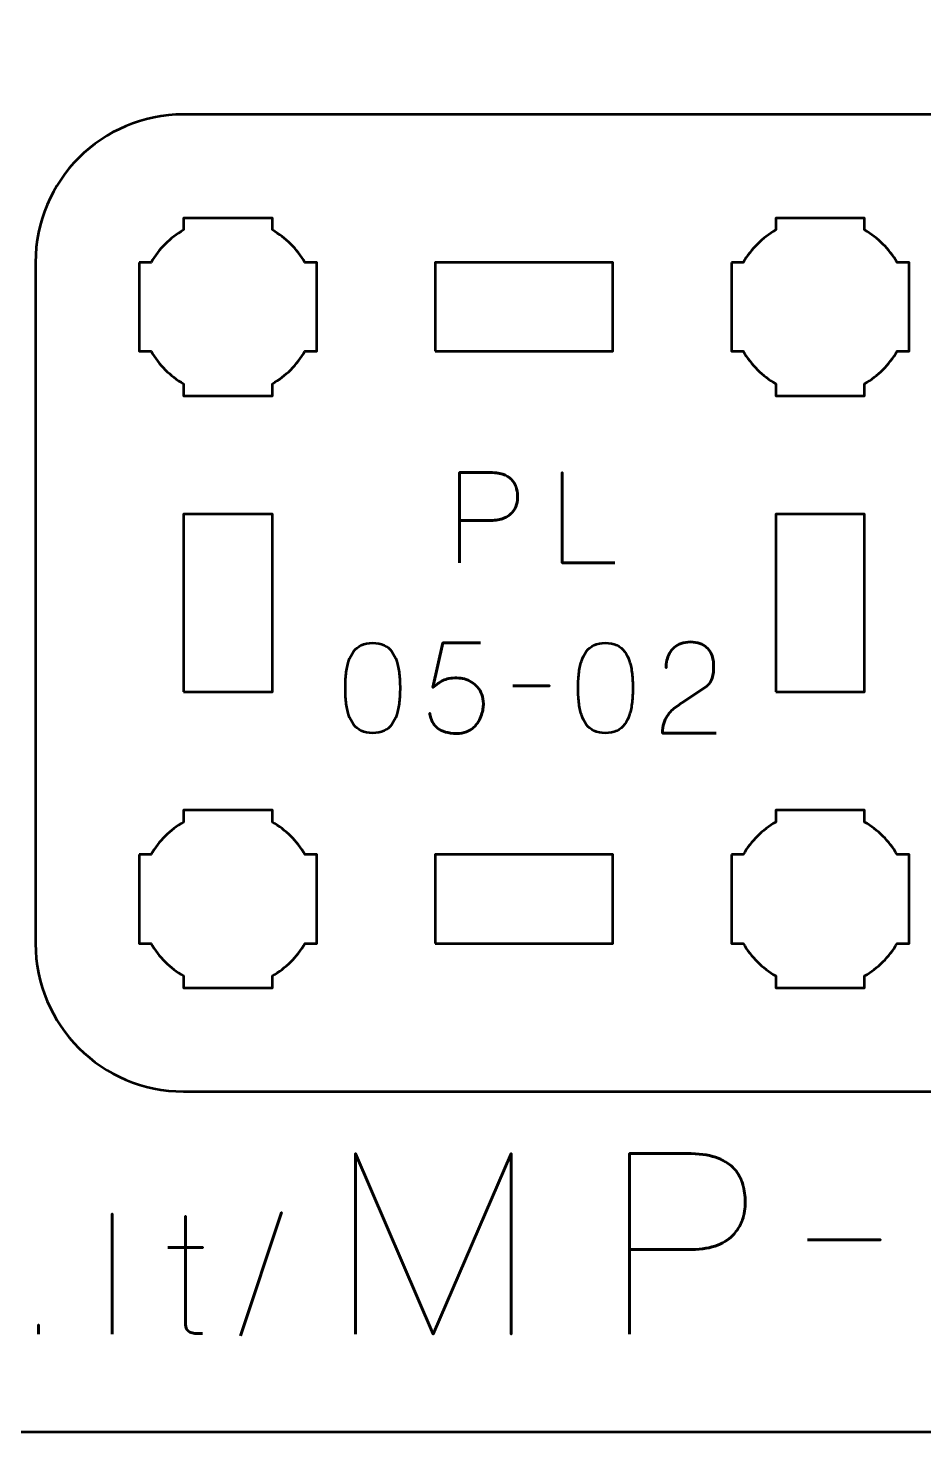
# Model space of a CAD drawing. Header units: centimetres. Extents: x -21 to 0, y -29.7 to 0.
# Drawn here: x -10.175 to -7.15, y -29.7 to -24.958 of the extents above; entities that cross this region are included whole.
import ezdxf

# ---------------------------------------------------------------- set-up
doc = ezdxf.new("R2010")
doc.units = ezdxf.units.CM
doc.header["$MEASUREMENT"] = 0
doc.layers.add('Layer 1', color=7, linetype='Continuous')

msp = doc.modelspace()

# ---------------------------------------------------------------- linework, layer by layer
at = {"layer": 'Layer 1', "lineweight": 53}
for points in [[(-8.8, -26.05001), (-8.2, -26.05001), (-8.2, -25.75001), (-8.8, -25.75001), (-8.8, -26.05001)], [(-9.65, -27.20001), (-9.35, -27.20001), (-9.35, -26.60001), (-9.65, -26.60001), (-9.65, -27.20001)], [(-7.65, -27.20001), (-7.35, -27.20001), (-7.35, -26.60001), (-7.65, -26.60001), (-7.65, -27.20001)], [(-8.8, -28.05001), (-8.2, -28.05001), (-8.2, -27.75001), (-8.8, -27.75001), (-8.8, -28.05001)]]:
    msp.add_lwpolyline(points, close=True, dxfattribs=at)
at = {"layer": 'Layer 1', "color": 1, "lineweight": 53}
msp.add_open_spline([(-21.00003, -29.19995), (-21.00003, -29.19995), (-21.00003, -5.29992), (-21.00003, -5.29992), (-21.00003, -5.29992), (-21.00003, -5.21709), (-20.93286, -5.14992), (-20.85003, -5.14992), (-20.85003, -5.14992), (-20.7672, -5.14992), (-20.70003, -5.08275), (-20.70003, -4.99992), (-20.70003, -4.99992), (-20.70003, -4.91709), (-20.7672, -4.84992), (-20.85003, -4.84992), (-20.85003, -4.84992), (-20.93286, -4.84992), (-21.00003, -4.78275), (-21.00003, -4.69992), (-21.00003, -4.69992), (-21.00003, -4.61709), (-20.93286, -4.54992), (-20.85003, -4.54992), (-20.85003, -4.54992), (-20.7672, -4.54992), (-20.70003, -4.48275), (-20.70003, -4.39992), (-20.70003, -4.39992), (-20.70003, -4.31709), (-20.7672, -4.24992), (-20.85003, -4.24992), (-20.85003, -4.24992), (-20.93286, -4.24992), (-21.00003, -4.18275), (-21.00003, -4.09992), (-21.00003, -4.09992), (-21.00003, -4.01709), (-20.93286, -3.94992), (-20.85003, -3.94992), (-20.85003, -3.94992), (-20.7672, -3.94992), (-20.70003, -3.88275), (-20.70003, -3.79992), (-20.70003, -3.79992), (-20.70003, -3.71709), (-20.7672, -3.64992), (-20.85003, -3.64992), (-20.85003, -3.64992), (-20.93286, -3.64992), (-21.00003, -3.58275), (-21.00003, -3.49992), (-21.00003, -3.49992), (-21.00003, -3.41709), (-20.93286, -3.34992), (-20.85003, -3.34992), (-20.85003, -3.34992), (-20.7672, -3.34992), (-20.70003, -3.28275), (-20.70003, -3.19992), (-20.70003, -3.19992), (-20.70003, -3.11709), (-20.7672, -3.04992), (-20.85003, -3.04992), (-20.85003, -3.04992), (-20.93286, -3.04992), (-21.00003, -2.98275), (-21.00003, -2.89992), (-21.00003, -2.89992), (-21.00003, -2.81709), (-20.93286, -2.74992), (-20.85003, -2.74992), (-20.85003, -2.74992), (-20.7672, -2.74992), (-20.70003, -2.68275), (-20.70003, -2.59992), (-20.70003, -2.59992), (-20.70003, -2.51709), (-20.7672, -2.44992), (-20.85003, -2.44992), (-20.85003, -2.44992), (-20.93286, -2.44992), (-21.00003, -2.38275), (-21.00003, -2.29992), (-21.00003, -2.29992), (-21.00003, -2.21709), (-20.93286, -2.14992), (-20.85003, -2.14992), (-20.85003, -2.14992), (-20.7672, -2.14992), (-20.70003, -2.08275), (-20.70003, -1.99992), (-20.70003, -1.99992), (-20.70003, -1.91709), (-20.7672, -1.84992), (-20.85003, -1.84992), (-20.85003, -1.84992), (-20.93286, -1.84992), (-21.00003, -1.78275), (-21.00003, -1.69992), (-21.00003, -1.69992), (-21.00003, -1.61709), (-20.93286, -1.54992), (-20.85003, -1.54992), (-20.85003, -1.54992), (-20.7672, -1.54992), (-20.70003, -1.48275), (-20.70003, -1.39992), (-20.70003, -1.39992), (-20.70003, -1.31709), (-20.7672, -1.24992), (-20.85003, -1.24992), (-20.85003, -1.24992), (-20.93286, -1.24992), (-21.00003, -1.18275), (-21.00003, -1.09992), (-21.00003, -1.09992), (-21.00003, -1.09992), (-21.00003, -0.49992), (-21.00003, -0.49992), (-21.00003, -0.49992), (-21.00003, -0.22295), (-20.77694, 0.00004), (-20.49994, 0.00004), (-20.49994, 0.00004), (-20.49994, 0.00004), (-0.50008, 0.00004), (-0.50008, 0.00004), (-0.50008, 0.00004), (-0.22294, 0.00004), (0.00002, -0.22295), (0.00002, -0.49992), (0.00002, -0.49992), (0.00002, -0.49992), (0.00002, -29.19995), (0.00002, -29.19995), (0.00002, -29.19995), (0.00002, -29.47695), (-0.22294, -29.70004), (-0.50008, -29.70004), (-0.50008, -29.70004), (-0.50008, -29.70004), (-20.49994, -29.70004), (-20.49994, -29.70004), (-20.49994, -29.70004), (-20.77694, -29.70004), (-21.00003, -29.47695), (-21.00003, -29.19995)], degree=3, knots=[0, 0, 0, 0, 0.027027, 0.027027, 0.027027, 0.027027, 0.0540541, 0.0540541, 0.0540541, 0.0540541, 0.0810811, 0.0810811, 0.0810811, 0.0810811, 0.1081081, 0.1081081, 0.1081081, 0.1081081, 0.1351351, 0.1351351, 0.1351351, 0.1351351, 0.1621622, 0.1621622, 0.1621622, 0.1621622, 0.1891892, 0.1891892, 0.1891892, 0.1891892, 0.2162162, 0.2162162, 0.2162162, 0.2162162, 0.2432432, 0.2432432, 0.2432432, 0.2432432, 0.2702703, 0.2702703, 0.2702703, 0.2702703, 0.2972973, 0.2972973, 0.2972973, 0.2972973, 0.3243243, 0.3243243, 0.3243243, 0.3243243, 0.3513514, 0.3513514, 0.3513514, 0.3513514, 0.3783784, 0.3783784, 0.3783784, 0.3783784, 0.4054054, 0.4054054, 0.4054054, 0.4054054, 0.4324324, 0.4324324, 0.4324324, 0.4324324, 0.4594595, 0.4594595, 0.4594595, 0.4594595, 0.4864865, 0.4864865, 0.4864865, 0.4864865, 0.5135135, 0.5135135, 0.5135135, 0.5135135, 0.5405405, 0.5405405, 0.5405405, 0.5405405, 0.5675676, 0.5675676, 0.5675676, 0.5675676, 0.5945946, 0.5945946, 0.5945946, 0.5945946, 0.6216216, 0.6216216, 0.6216216, 0.6216216, 0.6486486, 0.6486486, 0.6486486, 0.6486486, 0.6756757, 0.6756757, 0.6756757, 0.6756757, 0.7027027, 0.7027027, 0.7027027, 0.7027027, 0.7297297, 0.7297297, 0.7297297, 0.7297297, 0.7567568, 0.7567568, 0.7567568, 0.7567568, 0.7837838, 0.7837838, 0.7837838, 0.7837838, 0.8108108, 0.8108108, 0.8108108, 0.8108108, 0.8378378, 0.8378378, 0.8378378, 0.8378378, 0.8648649, 0.8648649, 0.8648649, 0.8648649, 0.8918919, 0.8918919, 0.8918919, 0.8918919, 0.9189189, 0.9189189, 0.9189189, 0.9189189, 0.9459459, 0.9459459, 0.9459459, 0.9459459, 0.972973, 0.972973, 0.972973, 0.972973, 1, 1, 1, 1], dxfattribs=at)
at = {"layer": 'Layer 1', "color": 3, "lineweight": 53}
msp.add_open_spline([(-10.15, -28.05001), (-10.15, -28.05001), (-10.15, -25.75001), (-10.15, -25.75001), (-10.15, -25.75001), (-10.15, -25.47392), (-9.92609, -25.25001), (-9.65, -25.25001), (-9.65, -25.25001), (-9.65, -25.25001), (-1.35, -25.25001), (-1.35, -25.25001), (-1.35, -25.25001), (-1.07391, -25.25001), (-0.85, -25.47392), (-0.85, -25.75001), (-0.85, -25.75001), (-0.85, -25.75001), (-0.85, -28.05001), (-0.85, -28.05001), (-0.85, -28.05001), (-0.85, -28.3261), (-1.07391, -28.55001), (-1.35, -28.55001), (-1.35, -28.55001), (-1.35, -28.55001), (-9.65, -28.55001), (-9.65, -28.55001), (-9.65, -28.55001), (-9.92609, -28.55001), (-10.15, -28.3261), (-10.15, -28.05001)], degree=3, knots=[0, 0, 0, 0, 0.125, 0.125, 0.125, 0.125, 0.25, 0.25, 0.25, 0.25, 0.375, 0.375, 0.375, 0.375, 0.5, 0.5, 0.5, 0.5, 0.625, 0.625, 0.625, 0.625, 0.75, 0.75, 0.75, 0.75, 0.875, 0.875, 0.875, 0.875, 1, 1, 1, 1], dxfattribs=at)
at = {"layer": 'Layer 1', "lineweight": 53}
for points in [[(-9.8, -25.75001), (-9.8, -25.75001), (-9.75985, -25.75001), (-9.75985, -25.75001), (-9.75985, -25.75001), (-9.7335, -25.70448), (-9.69553, -25.66651), (-9.65, -25.64016), (-9.65, -25.64016), (-9.65, -25.64016), (-9.65, -25.60001), (-9.65, -25.60001), (-9.65, -25.60001), (-9.65, -25.60001), (-9.5, -25.60001), (-9.5, -25.60001), (-9.5, -25.60001), (-9.5, -25.60001), (-9.35, -25.60001), (-9.35, -25.60001), (-9.35, -25.60001), (-9.35, -25.60001), (-9.35, -25.64016), (-9.35, -25.64016), (-9.35, -25.64016), (-9.30447, -25.66651), (-9.2665, -25.70448), (-9.24015, -25.75001), (-9.24015, -25.75001), (-9.24015, -25.75001), (-9.2, -25.75001), (-9.2, -25.75001), (-9.2, -25.75001), (-9.2, -25.75001), (-9.2, -25.90001), (-9.2, -25.90001), (-9.2, -25.90001), (-9.2, -25.90001), (-9.2, -26.05001), (-9.2, -26.05001), (-9.2, -26.05001), (-9.2, -26.05001), (-9.24015, -26.05001), (-9.24015, -26.05001), (-9.24015, -26.05001), (-9.2665, -26.09554), (-9.30447, -26.13351), (-9.35, -26.15986), (-9.35, -26.15986), (-9.35, -26.15986), (-9.35, -26.20001), (-9.35, -26.20001), (-9.35, -26.20001), (-9.35, -26.20001), (-9.5, -26.20001), (-9.5, -26.20001), (-9.5, -26.20001), (-9.5, -26.20001), (-9.65, -26.20001), (-9.65, -26.20001), (-9.65, -26.20001), (-9.65, -26.20001), (-9.65, -26.15986), (-9.65, -26.15986), (-9.65, -26.15986), (-9.69553, -26.13351), (-9.7335, -26.09554), (-9.75985, -26.05001), (-9.75985, -26.05001), (-9.75985, -26.05001), (-9.8, -26.05001), (-9.8, -26.05001), (-9.8, -26.05001), (-9.8, -26.05001), (-9.8, -25.90001), (-9.8, -25.90001), (-9.8, -25.90001), (-9.8, -25.90001), (-9.8, -25.75001), (-9.8, -25.75001)], [(-7.8, -25.75001), (-7.8, -25.75001), (-7.75985, -25.75001), (-7.75985, -25.75001), (-7.75985, -25.75001), (-7.7335, -25.70448), (-7.69553, -25.66651), (-7.65, -25.64016), (-7.65, -25.64016), (-7.65, -25.64016), (-7.65, -25.60001), (-7.65, -25.60001), (-7.65, -25.60001), (-7.65, -25.60001), (-7.5, -25.60001), (-7.5, -25.60001), (-7.5, -25.60001), (-7.5, -25.60001), (-7.35, -25.60001), (-7.35, -25.60001), (-7.35, -25.60001), (-7.35, -25.60001), (-7.35, -25.64016), (-7.35, -25.64016), (-7.35, -25.64016), (-7.30447, -25.66651), (-7.2665, -25.70448), (-7.24015, -25.75001), (-7.24015, -25.75001), (-7.24015, -25.75001), (-7.2, -25.75001), (-7.2, -25.75001), (-7.2, -25.75001), (-7.2, -25.75001), (-7.2, -25.90001), (-7.2, -25.90001), (-7.2, -25.90001), (-7.2, -25.90001), (-7.2, -26.05001), (-7.2, -26.05001), (-7.2, -26.05001), (-7.2, -26.05001), (-7.24015, -26.05001), (-7.24015, -26.05001), (-7.24015, -26.05001), (-7.2665, -26.09554), (-7.30447, -26.13351), (-7.35, -26.15986), (-7.35, -26.15986), (-7.35, -26.15986), (-7.35, -26.20001), (-7.35, -26.20001), (-7.35, -26.20001), (-7.35, -26.20001), (-7.5, -26.20001), (-7.5, -26.20001), (-7.5, -26.20001), (-7.5, -26.20001), (-7.65, -26.20001), (-7.65, -26.20001), (-7.65, -26.20001), (-7.65, -26.20001), (-7.65, -26.15986), (-7.65, -26.15986), (-7.65, -26.15986), (-7.69553, -26.13351), (-7.7335, -26.09554), (-7.75985, -26.05001), (-7.75985, -26.05001), (-7.75985, -26.05001), (-7.8, -26.05001), (-7.8, -26.05001), (-7.8, -26.05001), (-7.8, -26.05001), (-7.8, -25.90001), (-7.8, -25.90001), (-7.8, -25.90001), (-7.8, -25.90001), (-7.8, -25.75001), (-7.8, -25.75001)], [(-9.8, -27.75001), (-9.8, -27.75001), (-9.75985, -27.75001), (-9.75985, -27.75001), (-9.75985, -27.75001), (-9.7335, -27.70448), (-9.69553, -27.66651), (-9.65, -27.64016), (-9.65, -27.64016), (-9.65, -27.64016), (-9.65, -27.60001), (-9.65, -27.60001), (-9.65, -27.60001), (-9.65, -27.60001), (-9.5, -27.60001), (-9.5, -27.60001), (-9.5, -27.60001), (-9.5, -27.60001), (-9.35, -27.60001), (-9.35, -27.60001), (-9.35, -27.60001), (-9.35, -27.60001), (-9.35, -27.64016), (-9.35, -27.64016), (-9.35, -27.64016), (-9.30447, -27.66651), (-9.2665, -27.70448), (-9.24015, -27.75001), (-9.24015, -27.75001), (-9.24015, -27.75001), (-9.2, -27.75001), (-9.2, -27.75001), (-9.2, -27.75001), (-9.2, -27.75001), (-9.2, -27.90001), (-9.2, -27.90001), (-9.2, -27.90001), (-9.2, -27.90001), (-9.2, -28.05001), (-9.2, -28.05001), (-9.2, -28.05001), (-9.2, -28.05001), (-9.24015, -28.05001), (-9.24015, -28.05001), (-9.24015, -28.05001), (-9.2665, -28.09554), (-9.30447, -28.13351), (-9.35, -28.15986), (-9.35, -28.15986), (-9.35, -28.15986), (-9.35, -28.20001), (-9.35, -28.20001), (-9.35, -28.20001), (-9.35, -28.20001), (-9.5, -28.20001), (-9.5, -28.20001), (-9.5, -28.20001), (-9.5, -28.20001), (-9.65, -28.20001), (-9.65, -28.20001), (-9.65, -28.20001), (-9.65, -28.20001), (-9.65, -28.15986), (-9.65, -28.15986), (-9.65, -28.15986), (-9.69553, -28.13351), (-9.7335, -28.09554), (-9.75985, -28.05001), (-9.75985, -28.05001), (-9.75985, -28.05001), (-9.8, -28.05001), (-9.8, -28.05001), (-9.8, -28.05001), (-9.8, -28.05001), (-9.8, -27.90001), (-9.8, -27.90001), (-9.8, -27.90001), (-9.8, -27.90001), (-9.8, -27.75001), (-9.8, -27.75001)], [(-7.8, -27.75001), (-7.8, -27.75001), (-7.75985, -27.75001), (-7.75985, -27.75001), (-7.75985, -27.75001), (-7.7335, -27.70448), (-7.69553, -27.66651), (-7.65, -27.64016), (-7.65, -27.64016), (-7.65, -27.64016), (-7.65, -27.60001), (-7.65, -27.60001), (-7.65, -27.60001), (-7.65, -27.60001), (-7.5, -27.60001), (-7.5, -27.60001), (-7.5, -27.60001), (-7.5, -27.60001), (-7.35, -27.60001), (-7.35, -27.60001), (-7.35, -27.60001), (-7.35, -27.60001), (-7.35, -27.64016), (-7.35, -27.64016), (-7.35, -27.64016), (-7.30447, -27.66651), (-7.2665, -27.70448), (-7.24015, -27.75001), (-7.24015, -27.75001), (-7.24015, -27.75001), (-7.2, -27.75001), (-7.2, -27.75001), (-7.2, -27.75001), (-7.2, -27.75001), (-7.2, -27.90001), (-7.2, -27.90001), (-7.2, -27.90001), (-7.2, -27.90001), (-7.2, -28.05001), (-7.2, -28.05001), (-7.2, -28.05001), (-7.2, -28.05001), (-7.24015, -28.05001), (-7.24015, -28.05001), (-7.24015, -28.05001), (-7.2665, -28.09554), (-7.30447, -28.13351), (-7.35, -28.15986), (-7.35, -28.15986), (-7.35, -28.15986), (-7.35, -28.20001), (-7.35, -28.20001), (-7.35, -28.20001), (-7.35, -28.20001), (-7.5, -28.20001), (-7.5, -28.20001), (-7.5, -28.20001), (-7.5, -28.20001), (-7.65, -28.20001), (-7.65, -28.20001), (-7.65, -28.20001), (-7.65, -28.20001), (-7.65, -28.15986), (-7.65, -28.15986), (-7.65, -28.15986), (-7.69553, -28.13351), (-7.7335, -28.09554), (-7.75985, -28.05001), (-7.75985, -28.05001), (-7.75985, -28.05001), (-7.8, -28.05001), (-7.8, -28.05001), (-7.8, -28.05001), (-7.8, -28.05001), (-7.8, -27.90001), (-7.8, -27.90001), (-7.8, -27.90001), (-7.8, -27.90001), (-7.8, -27.75001), (-7.8, -27.75001)]]:
    msp.add_open_spline(points, degree=3, knots=[0, 0, 0, 0, 0.05, 0.05, 0.05, 0.05, 0.1, 0.1, 0.1, 0.1, 0.15, 0.15, 0.15, 0.15, 0.2, 0.2, 0.2, 0.2, 0.25, 0.25, 0.25, 0.25, 0.3, 0.3, 0.3, 0.3, 0.35, 0.35, 0.35, 0.35, 0.4, 0.4, 0.4, 0.4, 0.45, 0.45, 0.45, 0.45, 0.5, 0.5, 0.5, 0.5, 0.55, 0.55, 0.55, 0.55, 0.6, 0.6, 0.6, 0.6, 0.65, 0.65, 0.65, 0.65, 0.7, 0.7, 0.7, 0.7, 0.75, 0.75, 0.75, 0.75, 0.8, 0.8, 0.8, 0.8, 0.85, 0.85, 0.85, 0.85, 0.9, 0.9, 0.9, 0.9, 0.95, 0.95, 0.95, 0.95, 1, 1, 1, 1], dxfattribs=at)
at = {"layer": 'Layer 1', "color": 5, "lineweight": 53}
for points, knots in [([(-8.71759, -26.76433), (-8.71759, -26.76433), (-8.71759, -26.45911), (-8.71759, -26.45911), (-8.71759, -26.45911), (-8.71759, -26.45911), (-8.62022, -26.45911), (-8.62022, -26.45911), (-8.62022, -26.45911), (-8.60075, -26.45918), (-8.58474, -26.46137), (-8.57211, -26.4656), (-8.57211, -26.4656), (-8.55955, -26.46976), (-8.54967, -26.47555), (-8.54254, -26.48289), (-8.54254, -26.48289), (-8.53542, -26.49015), (-8.53034, -26.49848), (-8.52723, -26.50786), (-8.52723, -26.50786), (-8.5242, -26.51725), (-8.52244, -26.52705), (-8.52201, -26.53743), (-8.52201, -26.53743), (-8.52152, -26.5478), (-8.52272, -26.55796), (-8.52554, -26.56783), (-8.52554, -26.56783), (-8.52843, -26.57771), (-8.5333, -26.58667), (-8.54029, -26.59472), (-8.54029, -26.59472), (-8.5472, -26.60276), (-8.55658, -26.60918), (-8.56837, -26.61391), (-8.56837, -26.61391), (-8.58015, -26.6187), (-8.59475, -26.6211), (-8.61218, -26.62124), (-8.61218, -26.62124), (-8.61218, -26.62124), (-8.71759, -26.62124), (-8.71759, -26.62124), (-8.71759, -26.62124), (-8.71759, -26.62124), (-8.61218, -26.62124), (-8.61218, -26.62124), (-8.61218, -26.62124), (-8.59511, -26.6211), (-8.58064, -26.6187), (-8.56893, -26.61391), (-8.56893, -26.61391), (-8.55715, -26.60918), (-8.54776, -26.60276), (-8.54071, -26.59472), (-8.54071, -26.59472), (-8.53372, -26.58667), (-8.52871, -26.57771), (-8.52575, -26.56783), (-8.52575, -26.56783), (-8.52279, -26.55796), (-8.52152, -26.5478), (-8.52201, -26.53743), (-8.52201, -26.53743), (-8.52244, -26.52705), (-8.5242, -26.51725), (-8.52737, -26.50786), (-8.52737, -26.50786), (-8.53048, -26.49848), (-8.5357, -26.49015), (-8.54283, -26.48289), (-8.54283, -26.48289), (-8.55002, -26.47555), (-8.5599, -26.46976), (-8.57246, -26.4656), (-8.57246, -26.4656), (-8.58509, -26.46137), (-8.60096, -26.45918), (-8.62022, -26.45911), (-8.62022, -26.45911), (-8.62022, -26.45911), (-8.71759, -26.45911), (-8.71759, -26.45911), (-8.71759, -26.45911), (-8.71759, -26.45911), (-8.71759, -26.76433), (-8.71759, -26.76433)], [0, 0, 0, 0, 0.0454545, 0.0454545, 0.0454545, 0.0454545, 0.0909091, 0.0909091, 0.0909091, 0.0909091, 0.1363636, 0.1363636, 0.1363636, 0.1363636, 0.1818182, 0.1818182, 0.1818182, 0.1818182, 0.2272727, 0.2272727, 0.2272727, 0.2272727, 0.2727273, 0.2727273, 0.2727273, 0.2727273, 0.3181818, 0.3181818, 0.3181818, 0.3181818, 0.3636364, 0.3636364, 0.3636364, 0.3636364, 0.4090909, 0.4090909, 0.4090909, 0.4090909, 0.4545455, 0.4545455, 0.4545455, 0.4545455, 0.5, 0.5, 0.5, 0.5, 0.5454545, 0.5454545, 0.5454545, 0.5454545, 0.5909091, 0.5909091, 0.5909091, 0.5909091, 0.6363636, 0.6363636, 0.6363636, 0.6363636, 0.6818182, 0.6818182, 0.6818182, 0.6818182, 0.7272727, 0.7272727, 0.7272727, 0.7272727, 0.7727273, 0.7727273, 0.7727273, 0.7727273, 0.8181818, 0.8181818, 0.8181818, 0.8181818, 0.8636364, 0.8636364, 0.8636364, 0.8636364, 0.9090909, 0.9090909, 0.9090909, 0.9090909, 0.9545455, 0.9545455, 0.9545455, 0.9545455, 1, 1, 1, 1]), ([(-8.19309, -26.76433), (-8.19309, -26.76433), (-8.37131, -26.76433), (-8.37131, -26.76433), (-8.37131, -26.76433), (-8.37131, -26.76433), (-8.37131, -26.45911), (-8.37131, -26.45911), (-8.37131, -26.45911), (-8.37131, -26.45911), (-8.37131, -26.76433), (-8.37131, -26.76433), (-8.37131, -26.76433), (-8.37131, -26.76433), (-8.19309, -26.76433), (-8.19309, -26.76433)], [0, 0, 0, 0, 0.25, 0.25, 0.25, 0.25, 0.5, 0.5, 0.5, 0.5, 0.75, 0.75, 0.75, 0.75, 1, 1, 1, 1]), ([(-9.01117, -27.33964), (-8.99636, -27.33957), (-8.98359, -27.33696), (-8.97293, -27.33188), (-8.97293, -27.33188), (-8.96235, -27.3268), (-8.95353, -27.31953), (-8.94648, -27.31029), (-8.94648, -27.31029), (-8.93949, -27.30098), (-8.93399, -27.28997), (-8.9299, -27.27727), (-8.9299, -27.27727), (-8.92587, -27.26457), (-8.92298, -27.25067), (-8.92136, -27.23543), (-8.92136, -27.23543), (-8.91966, -27.22019), (-8.91882, -27.20417), (-8.91889, -27.18724), (-8.91889, -27.18724), (-8.91882, -27.17038), (-8.91966, -27.15436), (-8.92136, -27.13919), (-8.92136, -27.13919), (-8.92298, -27.12402), (-8.92587, -27.11005), (-8.9299, -27.09735), (-8.9299, -27.09735), (-8.93399, -27.08472), (-8.93949, -27.07372), (-8.94648, -27.06433), (-8.94648, -27.06433), (-8.95353, -27.05502), (-8.96235, -27.04775), (-8.97293, -27.04267), (-8.97293, -27.04267), (-8.98359, -27.03752), (-8.99636, -27.03491), (-9.01117, -27.03484), (-9.01117, -27.03484), (-9.02599, -27.03491), (-9.03876, -27.03752), (-9.04942, -27.04267), (-9.04942, -27.04267), (-9.06, -27.04775), (-9.06882, -27.05502), (-9.07587, -27.06433), (-9.07587, -27.06433), (-9.08286, -27.07372), (-9.08836, -27.08472), (-9.09245, -27.09735), (-9.09245, -27.09735), (-9.09648, -27.11005), (-9.09937, -27.12402), (-9.10099, -27.13919), (-9.10099, -27.13919), (-9.10268, -27.15436), (-9.10353, -27.17038), (-9.10346, -27.18724), (-9.10346, -27.18724), (-9.10353, -27.20417), (-9.10268, -27.22019), (-9.10099, -27.23543), (-9.10099, -27.23543), (-9.09937, -27.25067), (-9.09648, -27.26457), (-9.09245, -27.27727), (-9.09245, -27.27727), (-9.08836, -27.28997), (-9.08286, -27.30098), (-9.07587, -27.31029), (-9.07587, -27.31029), (-9.06882, -27.31953), (-9.06, -27.3268), (-9.04942, -27.33188), (-9.04942, -27.33188), (-9.03876, -27.33696), (-9.02599, -27.33957), (-9.01117, -27.33964)], [0, 0, 0, 0, 0.05, 0.05, 0.05, 0.05, 0.1, 0.1, 0.1, 0.1, 0.15, 0.15, 0.15, 0.15, 0.2, 0.2, 0.2, 0.2, 0.25, 0.25, 0.25, 0.25, 0.3, 0.3, 0.3, 0.3, 0.35, 0.35, 0.35, 0.35, 0.4, 0.4, 0.4, 0.4, 0.45, 0.45, 0.45, 0.45, 0.5, 0.5, 0.5, 0.5, 0.55, 0.55, 0.55, 0.55, 0.6, 0.6, 0.6, 0.6, 0.65, 0.65, 0.65, 0.65, 0.7, 0.7, 0.7, 0.7, 0.75, 0.75, 0.75, 0.75, 0.8, 0.8, 0.8, 0.8, 0.85, 0.85, 0.85, 0.85, 0.9, 0.9, 0.9, 0.9, 0.95, 0.95, 0.95, 0.95, 1, 1, 1, 1]), ([(-9.01117, -27.33964), (-8.99636, -27.33957), (-8.98359, -27.33696), (-8.97293, -27.33188), (-8.97293, -27.33188), (-8.96235, -27.3268), (-8.95353, -27.31953), (-8.94648, -27.31029), (-8.94648, -27.31029), (-8.93949, -27.30098), (-8.93399, -27.28997), (-8.9299, -27.27727), (-8.9299, -27.27727), (-8.92587, -27.26457), (-8.92298, -27.25067), (-8.92136, -27.23543), (-8.92136, -27.23543), (-8.91966, -27.22019), (-8.91882, -27.20417), (-8.91889, -27.18724), (-8.91889, -27.18724), (-8.91882, -27.17038), (-8.91966, -27.15436), (-8.92136, -27.13919), (-8.92136, -27.13919), (-8.92298, -27.12402), (-8.92587, -27.11005), (-8.9299, -27.09735), (-8.9299, -27.09735), (-8.93399, -27.08472), (-8.93949, -27.07372), (-8.94648, -27.06433), (-8.94648, -27.06433), (-8.95353, -27.05502), (-8.96235, -27.04775), (-8.97293, -27.04267), (-8.97293, -27.04267), (-8.98359, -27.03752), (-8.99636, -27.03491), (-9.01117, -27.03484), (-9.01117, -27.03484), (-9.02599, -27.03491), (-9.03876, -27.03752), (-9.04942, -27.04267), (-9.04942, -27.04267), (-9.06, -27.04775), (-9.06882, -27.05502), (-9.07587, -27.06433), (-9.07587, -27.06433), (-9.08286, -27.07372), (-9.08836, -27.08472), (-9.09245, -27.09735), (-9.09245, -27.09735), (-9.09648, -27.11005), (-9.09937, -27.12402), (-9.10099, -27.13919), (-9.10099, -27.13919), (-9.10268, -27.15436), (-9.10353, -27.17038), (-9.10346, -27.18724), (-9.10346, -27.18724), (-9.10353, -27.20417), (-9.10268, -27.22019), (-9.10099, -27.23543), (-9.10099, -27.23543), (-9.09937, -27.25067), (-9.09648, -27.26457), (-9.09245, -27.27727), (-9.09245, -27.27727), (-9.08836, -27.28997), (-9.08286, -27.30098), (-9.07587, -27.31029), (-9.07587, -27.31029), (-9.06882, -27.31953), (-9.06, -27.3268), (-9.04942, -27.33188), (-9.04942, -27.33188), (-9.03876, -27.33696), (-9.02599, -27.33957), (-9.01117, -27.33964)], [0, 0, 0, 0, 0.05, 0.05, 0.05, 0.05, 0.1, 0.1, 0.1, 0.1, 0.15, 0.15, 0.15, 0.15, 0.2, 0.2, 0.2, 0.2, 0.25, 0.25, 0.25, 0.25, 0.3, 0.3, 0.3, 0.3, 0.35, 0.35, 0.35, 0.35, 0.4, 0.4, 0.4, 0.4, 0.45, 0.45, 0.45, 0.45, 0.5, 0.5, 0.5, 0.5, 0.55, 0.55, 0.55, 0.55, 0.6, 0.6, 0.6, 0.6, 0.65, 0.65, 0.65, 0.65, 0.7, 0.7, 0.7, 0.7, 0.75, 0.75, 0.75, 0.75, 0.8, 0.8, 0.8, 0.8, 0.85, 0.85, 0.85, 0.85, 0.9, 0.9, 0.9, 0.9, 0.95, 0.95, 0.95, 0.95, 1, 1, 1, 1]), ([(-8.64711, -27.03442), (-8.64711, -27.03442), (-8.77411, -27.03442), (-8.77411, -27.03442), (-8.77411, -27.03442), (-8.77411, -27.03442), (-8.80798, -27.18597), (-8.80798, -27.18597), (-8.80798, -27.18597), (-8.80205, -27.18089), (-8.79641, -27.17631), (-8.79097, -27.17228), (-8.79097, -27.17228), (-8.78561, -27.16826), (-8.77997, -27.16488), (-8.77397, -27.16205), (-8.77397, -27.16205), (-8.76804, -27.15923), (-8.76127, -27.15711), (-8.75365, -27.15563), (-8.75365, -27.15563), (-8.7461, -27.15415), (-8.73707, -27.15337), (-8.7267, -27.15337), (-8.7267, -27.15337), (-8.71823, -27.15337), (-8.70976, -27.1545), (-8.7013, -27.15683), (-8.7013, -27.15683), (-8.69283, -27.15909), (-8.68479, -27.16255), (-8.67717, -27.16713), (-8.67717, -27.16713), (-8.66948, -27.17179), (-8.6627, -27.17758), (-8.65678, -27.18456), (-8.65678, -27.18456), (-8.65078, -27.19155), (-8.64605, -27.19973), (-8.64267, -27.20911), (-8.64267, -27.20911), (-8.63921, -27.2185), (-8.63745, -27.22915), (-8.63738, -27.241), (-8.63738, -27.241), (-8.6373, -27.24538), (-8.6378, -27.25088), (-8.63879, -27.25737), (-8.63879, -27.25737), (-8.6397, -27.26386), (-8.6414, -27.27092), (-8.6438, -27.2784), (-8.6438, -27.2784), (-8.64619, -27.28588), (-8.64958, -27.29329), (-8.65388, -27.30062), (-8.65388, -27.30062), (-8.65819, -27.30796), (-8.66369, -27.31466), (-8.67032, -27.32073), (-8.67032, -27.32073), (-8.67696, -27.3268), (-8.685, -27.33167), (-8.69438, -27.33534), (-8.69438, -27.33534), (-8.70384, -27.33893), (-8.71492, -27.34084), (-8.72754, -27.34091), (-8.72754, -27.34091), (-8.74264, -27.34084), (-8.75534, -27.33922), (-8.76564, -27.33618), (-8.76564, -27.33618), (-8.77595, -27.33308), (-8.78434, -27.32906), (-8.79083, -27.32398), (-8.79083, -27.32398), (-8.79739, -27.3189), (-8.80247, -27.31332), (-8.80614, -27.30726), (-8.80614, -27.30726), (-8.80981, -27.30119), (-8.81256, -27.29512), (-8.8144, -27.28905), (-8.8144, -27.28905), (-8.81623, -27.28298), (-8.81764, -27.27741), (-8.81856, -27.27233), (-8.81856, -27.27233), (-8.81764, -27.27741), (-8.81623, -27.28298), (-8.8144, -27.28905), (-8.8144, -27.28905), (-8.81256, -27.29512), (-8.80981, -27.30119), (-8.80614, -27.30726), (-8.80614, -27.30726), (-8.80247, -27.31332), (-8.79739, -27.3189), (-8.79083, -27.32398), (-8.79083, -27.32398), (-8.78434, -27.32906), (-8.77595, -27.33308), (-8.76564, -27.33618), (-8.76564, -27.33618), (-8.75534, -27.33922), (-8.74264, -27.34084), (-8.72754, -27.34091), (-8.72754, -27.34091), (-8.71492, -27.34084), (-8.70384, -27.33893), (-8.69438, -27.33534), (-8.69438, -27.33534), (-8.685, -27.33167), (-8.67696, -27.3268), (-8.67032, -27.32073), (-8.67032, -27.32073), (-8.66369, -27.31466), (-8.65819, -27.30796), (-8.65388, -27.30062), (-8.65388, -27.30062), (-8.64958, -27.29329), (-8.64619, -27.28588), (-8.6438, -27.2784), (-8.6438, -27.2784), (-8.6414, -27.27092), (-8.6397, -27.26386), (-8.63879, -27.25737), (-8.63879, -27.25737), (-8.6378, -27.25088), (-8.6373, -27.24538), (-8.63738, -27.241), (-8.63738, -27.241), (-8.63745, -27.22915), (-8.63921, -27.2185), (-8.64267, -27.20911), (-8.64267, -27.20911), (-8.64605, -27.19973), (-8.65078, -27.19155), (-8.65678, -27.18456), (-8.65678, -27.18456), (-8.6627, -27.17758), (-8.66948, -27.17179), (-8.67717, -27.16713), (-8.67717, -27.16713), (-8.68479, -27.16255), (-8.69283, -27.15909), (-8.7013, -27.15683), (-8.7013, -27.15683), (-8.70976, -27.1545), (-8.71823, -27.15337), (-8.7267, -27.15337), (-8.7267, -27.15337), (-8.73707, -27.15337), (-8.7461, -27.15415), (-8.75365, -27.15563), (-8.75365, -27.15563), (-8.76127, -27.15711), (-8.76804, -27.15923), (-8.77397, -27.16205), (-8.77397, -27.16205), (-8.77997, -27.16488), (-8.78561, -27.16826), (-8.79097, -27.17228), (-8.79097, -27.17228), (-8.79641, -27.17631), (-8.80205, -27.18089), (-8.80798, -27.18597), (-8.80798, -27.18597), (-8.80798, -27.18597), (-8.77411, -27.03442), (-8.77411, -27.03442), (-8.77411, -27.03442), (-8.77411, -27.03442), (-8.64711, -27.03442), (-8.64711, -27.03442)], [0, 0, 0, 0, 0.0227273, 0.0227273, 0.0227273, 0.0227273, 0.0454545, 0.0454545, 0.0454545, 0.0454545, 0.0681818, 0.0681818, 0.0681818, 0.0681818, 0.0909091, 0.0909091, 0.0909091, 0.0909091, 0.1136364, 0.1136364, 0.1136364, 0.1136364, 0.1363636, 0.1363636, 0.1363636, 0.1363636, 0.1590909, 0.1590909, 0.1590909, 0.1590909, 0.1818182, 0.1818182, 0.1818182, 0.1818182, 0.2045455, 0.2045455, 0.2045455, 0.2045455, 0.2272727, 0.2272727, 0.2272727, 0.2272727, 0.25, 0.25, 0.25, 0.25, 0.2727273, 0.2727273, 0.2727273, 0.2727273, 0.2954545, 0.2954545, 0.2954545, 0.2954545, 0.3181818, 0.3181818, 0.3181818, 0.3181818, 0.3409091, 0.3409091, 0.3409091, 0.3409091, 0.3636364, 0.3636364, 0.3636364, 0.3636364, 0.3863636, 0.3863636, 0.3863636, 0.3863636, 0.4090909, 0.4090909, 0.4090909, 0.4090909, 0.4318182, 0.4318182, 0.4318182, 0.4318182, 0.4545455, 0.4545455, 0.4545455, 0.4545455, 0.4772727, 0.4772727, 0.4772727, 0.4772727, 0.5, 0.5, 0.5, 0.5, 0.5227273, 0.5227273, 0.5227273, 0.5227273, 0.5454545, 0.5454545, 0.5454545, 0.5454545, 0.5681818, 0.5681818, 0.5681818, 0.5681818, 0.5909091, 0.5909091, 0.5909091, 0.5909091, 0.6136364, 0.6136364, 0.6136364, 0.6136364, 0.6363636, 0.6363636, 0.6363636, 0.6363636, 0.6590909, 0.6590909, 0.6590909, 0.6590909, 0.6818182, 0.6818182, 0.6818182, 0.6818182, 0.7045455, 0.7045455, 0.7045455, 0.7045455, 0.7272727, 0.7272727, 0.7272727, 0.7272727, 0.75, 0.75, 0.75, 0.75, 0.7727273, 0.7727273, 0.7727273, 0.7727273, 0.7954545, 0.7954545, 0.7954545, 0.7954545, 0.8181818, 0.8181818, 0.8181818, 0.8181818, 0.8409091, 0.8409091, 0.8409091, 0.8409091, 0.8636364, 0.8636364, 0.8636364, 0.8636364, 0.8863636, 0.8863636, 0.8863636, 0.8863636, 0.9090909, 0.9090909, 0.9090909, 0.9090909, 0.9318182, 0.9318182, 0.9318182, 0.9318182, 0.9545455, 0.9545455, 0.9545455, 0.9545455, 0.9772727, 0.9772727, 0.9772727, 0.9772727, 1, 1, 1, 1]), ([(-8.22505, -27.33964), (-8.21024, -27.33957), (-8.19747, -27.33696), (-8.18681, -27.33188), (-8.18681, -27.33188), (-8.17623, -27.3268), (-8.16741, -27.31953), (-8.16036, -27.31029), (-8.16036, -27.31029), (-8.15337, -27.30098), (-8.14787, -27.28997), (-8.14378, -27.27727), (-8.14378, -27.27727), (-8.13975, -27.26457), (-8.13686, -27.25067), (-8.13524, -27.23543), (-8.13524, -27.23543), (-8.13354, -27.22019), (-8.1327, -27.20417), (-8.13277, -27.18724), (-8.13277, -27.18724), (-8.1327, -27.17038), (-8.13354, -27.15436), (-8.13524, -27.13919), (-8.13524, -27.13919), (-8.13686, -27.12402), (-8.13975, -27.11005), (-8.14378, -27.09735), (-8.14378, -27.09735), (-8.14787, -27.08472), (-8.15337, -27.07372), (-8.16036, -27.06433), (-8.16036, -27.06433), (-8.16741, -27.05502), (-8.17623, -27.04775), (-8.18681, -27.04267), (-8.18681, -27.04267), (-8.19747, -27.03752), (-8.21024, -27.03491), (-8.22505, -27.03484), (-8.22505, -27.03484), (-8.23987, -27.03491), (-8.25264, -27.03752), (-8.2633, -27.04267), (-8.2633, -27.04267), (-8.27388, -27.04775), (-8.2827, -27.05502), (-8.28975, -27.06433), (-8.28975, -27.06433), (-8.29674, -27.07372), (-8.30224, -27.08472), (-8.30633, -27.09735), (-8.30633, -27.09735), (-8.31036, -27.11005), (-8.31325, -27.12402), (-8.31487, -27.13919), (-8.31487, -27.13919), (-8.31656, -27.15436), (-8.31741, -27.17038), (-8.31734, -27.18724), (-8.31734, -27.18724), (-8.31741, -27.20417), (-8.31656, -27.22019), (-8.31487, -27.23543), (-8.31487, -27.23543), (-8.31325, -27.25067), (-8.31036, -27.26457), (-8.30633, -27.27727), (-8.30633, -27.27727), (-8.30224, -27.28997), (-8.29674, -27.30098), (-8.28975, -27.31029), (-8.28975, -27.31029), (-8.2827, -27.31953), (-8.27388, -27.3268), (-8.2633, -27.33188), (-8.2633, -27.33188), (-8.25264, -27.33696), (-8.23987, -27.33957), (-8.22505, -27.33964)], [0, 0, 0, 0, 0.05, 0.05, 0.05, 0.05, 0.1, 0.1, 0.1, 0.1, 0.15, 0.15, 0.15, 0.15, 0.2, 0.2, 0.2, 0.2, 0.25, 0.25, 0.25, 0.25, 0.3, 0.3, 0.3, 0.3, 0.35, 0.35, 0.35, 0.35, 0.4, 0.4, 0.4, 0.4, 0.45, 0.45, 0.45, 0.45, 0.5, 0.5, 0.5, 0.5, 0.55, 0.55, 0.55, 0.55, 0.6, 0.6, 0.6, 0.6, 0.65, 0.65, 0.65, 0.65, 0.7, 0.7, 0.7, 0.7, 0.75, 0.75, 0.75, 0.75, 0.8, 0.8, 0.8, 0.8, 0.85, 0.85, 0.85, 0.85, 0.9, 0.9, 0.9, 0.9, 0.95, 0.95, 0.95, 0.95, 1, 1, 1, 1]), ([(-8.22505, -27.33964), (-8.21024, -27.33957), (-8.19747, -27.33696), (-8.18681, -27.33188), (-8.18681, -27.33188), (-8.17623, -27.3268), (-8.16741, -27.31953), (-8.16036, -27.31029), (-8.16036, -27.31029), (-8.15337, -27.30098), (-8.14787, -27.28997), (-8.14378, -27.27727), (-8.14378, -27.27727), (-8.13975, -27.26457), (-8.13686, -27.25067), (-8.13524, -27.23543), (-8.13524, -27.23543), (-8.13354, -27.22019), (-8.1327, -27.20417), (-8.13277, -27.18724), (-8.13277, -27.18724), (-8.1327, -27.17038), (-8.13354, -27.15436), (-8.13524, -27.13919), (-8.13524, -27.13919), (-8.13686, -27.12402), (-8.13975, -27.11005), (-8.14378, -27.09735), (-8.14378, -27.09735), (-8.14787, -27.08472), (-8.15337, -27.07372), (-8.16036, -27.06433), (-8.16036, -27.06433), (-8.16741, -27.05502), (-8.17623, -27.04775), (-8.18681, -27.04267), (-8.18681, -27.04267), (-8.19747, -27.03752), (-8.21024, -27.03491), (-8.22505, -27.03484), (-8.22505, -27.03484), (-8.23987, -27.03491), (-8.25264, -27.03752), (-8.2633, -27.04267), (-8.2633, -27.04267), (-8.27388, -27.04775), (-8.2827, -27.05502), (-8.28975, -27.06433), (-8.28975, -27.06433), (-8.29674, -27.07372), (-8.30224, -27.08472), (-8.30633, -27.09735), (-8.30633, -27.09735), (-8.31036, -27.11005), (-8.31325, -27.12402), (-8.31487, -27.13919), (-8.31487, -27.13919), (-8.31656, -27.15436), (-8.31741, -27.17038), (-8.31734, -27.18724), (-8.31734, -27.18724), (-8.31741, -27.20417), (-8.31656, -27.22019), (-8.31487, -27.23543), (-8.31487, -27.23543), (-8.31325, -27.25067), (-8.31036, -27.26457), (-8.30633, -27.27727), (-8.30633, -27.27727), (-8.30224, -27.28997), (-8.29674, -27.30098), (-8.28975, -27.31029), (-8.28975, -27.31029), (-8.2827, -27.31953), (-8.27388, -27.3268), (-8.2633, -27.33188), (-8.2633, -27.33188), (-8.25264, -27.33696), (-8.23987, -27.33957), (-8.22505, -27.33964)], [0, 0, 0, 0, 0.05, 0.05, 0.05, 0.05, 0.1, 0.1, 0.1, 0.1, 0.15, 0.15, 0.15, 0.15, 0.2, 0.2, 0.2, 0.2, 0.25, 0.25, 0.25, 0.25, 0.3, 0.3, 0.3, 0.3, 0.35, 0.35, 0.35, 0.35, 0.4, 0.4, 0.4, 0.4, 0.45, 0.45, 0.45, 0.45, 0.5, 0.5, 0.5, 0.5, 0.55, 0.55, 0.55, 0.55, 0.6, 0.6, 0.6, 0.6, 0.65, 0.65, 0.65, 0.65, 0.7, 0.7, 0.7, 0.7, 0.75, 0.75, 0.75, 0.75, 0.8, 0.8, 0.8, 0.8, 0.85, 0.85, 0.85, 0.85, 0.9, 0.9, 0.9, 0.9, 0.95, 0.95, 0.95, 0.95, 1, 1, 1, 1]), ([(-7.85083, -27.33964), (-7.85083, -27.33964), (-8.03244, -27.33964), (-8.03244, -27.33964), (-8.03244, -27.33964), (-8.03209, -27.32736), (-8.03054, -27.3165), (-8.02792, -27.30718), (-8.02792, -27.30718), (-8.02524, -27.29787), (-8.02165, -27.28969), (-8.0172, -27.28263), (-8.0172, -27.28263), (-8.01268, -27.27558), (-8.00753, -27.2693), (-8.00168, -27.26379), (-8.00168, -27.26379), (-7.99582, -27.25822), (-7.98954, -27.25314), (-7.98277, -27.24834), (-7.98277, -27.24834), (-7.976, -27.24361), (-7.96901, -27.23889), (-7.96174, -27.23423), (-7.96174, -27.23423), (-7.96174, -27.23423), (-7.88935, -27.18597), (-7.88935, -27.18597), (-7.88935, -27.18597), (-7.88195, -27.18075), (-7.87616, -27.17504), (-7.87207, -27.1689), (-7.87207, -27.1689), (-7.86791, -27.16276), (-7.86501, -27.15627), (-7.86325, -27.14942), (-7.86325, -27.14942), (-7.86156, -27.14265), (-7.8605, -27.13567), (-7.86015, -27.12861), (-7.86015, -27.12861), (-7.85979, -27.12148), (-7.85965, -27.11436), (-7.85972, -27.10723), (-7.85972, -27.10723), (-7.85972, -27.10138), (-7.8605, -27.0951), (-7.86205, -27.08832), (-7.86205, -27.08832), (-7.86367, -27.08162), (-7.86621, -27.07492), (-7.86981, -27.06829), (-7.86981, -27.06829), (-7.87341, -27.06165), (-7.87821, -27.05559), (-7.8842, -27.05008), (-7.8842, -27.05008), (-7.8902, -27.04465), (-7.89761, -27.04028), (-7.90643, -27.03696), (-7.90643, -27.03696), (-7.91525, -27.03364), (-7.92562, -27.03195), (-7.93761, -27.03188), (-7.93761, -27.03188), (-7.94968, -27.03195), (-7.96033, -27.03364), (-7.96951, -27.03689), (-7.96951, -27.03689), (-7.97868, -27.04013), (-7.98651, -27.04465), (-7.993, -27.05036), (-7.993, -27.05036), (-7.99949, -27.05608), (-8.00471, -27.06271), (-8.0088, -27.07012), (-8.0088, -27.07012), (-8.0129, -27.07753), (-8.01586, -27.08543), (-8.01776, -27.09376), (-8.01776, -27.09376), (-8.01967, -27.10208), (-8.02059, -27.11055), (-8.02059, -27.11909), (-8.02059, -27.11909), (-8.02059, -27.11055), (-8.01967, -27.10208), (-8.01776, -27.09376), (-8.01776, -27.09376), (-8.01586, -27.08543), (-8.0129, -27.07753), (-8.0088, -27.07012), (-8.0088, -27.07012), (-8.00471, -27.06271), (-7.99949, -27.05608), (-7.993, -27.05036), (-7.993, -27.05036), (-7.98651, -27.04465), (-7.97868, -27.04013), (-7.96951, -27.03689), (-7.96951, -27.03689), (-7.96033, -27.03364), (-7.94968, -27.03195), (-7.93761, -27.03188), (-7.93761, -27.03188), (-7.92562, -27.03195), (-7.91525, -27.03364), (-7.90643, -27.03696), (-7.90643, -27.03696), (-7.89761, -27.04028), (-7.8902, -27.04465), (-7.8842, -27.05008), (-7.8842, -27.05008), (-7.87821, -27.05559), (-7.87341, -27.06165), (-7.86981, -27.06829), (-7.86981, -27.06829), (-7.86621, -27.07492), (-7.86367, -27.08162), (-7.86205, -27.08832), (-7.86205, -27.08832), (-7.8605, -27.0951), (-7.85972, -27.10138), (-7.85972, -27.10723), (-7.85972, -27.10723), (-7.85965, -27.11436), (-7.85979, -27.12148), (-7.86015, -27.12861), (-7.86015, -27.12861), (-7.8605, -27.13567), (-7.86156, -27.14265), (-7.86325, -27.14942), (-7.86325, -27.14942), (-7.86501, -27.15627), (-7.86791, -27.16276), (-7.87207, -27.1689), (-7.87207, -27.1689), (-7.87616, -27.17504), (-7.88195, -27.18075), (-7.88935, -27.18597), (-7.88935, -27.18597), (-7.88935, -27.18597), (-7.96174, -27.23423), (-7.96174, -27.23423), (-7.96174, -27.23423), (-7.96901, -27.23889), (-7.976, -27.24361), (-7.98277, -27.24834), (-7.98277, -27.24834), (-7.98954, -27.25314), (-7.99582, -27.25822), (-8.00168, -27.26379), (-8.00168, -27.26379), (-8.00753, -27.2693), (-8.01268, -27.27558), (-8.0172, -27.28263), (-8.0172, -27.28263), (-8.02165, -27.28969), (-8.02524, -27.29787), (-8.02792, -27.30718), (-8.02792, -27.30718), (-8.03054, -27.3165), (-8.03209, -27.32736), (-8.03244, -27.33964), (-8.03244, -27.33964), (-8.03244, -27.33964), (-7.85083, -27.33964), (-7.85083, -27.33964)], [0, 0, 0, 0, 0.0238095, 0.0238095, 0.0238095, 0.0238095, 0.047619, 0.047619, 0.047619, 0.047619, 0.0714286, 0.0714286, 0.0714286, 0.0714286, 0.0952381, 0.0952381, 0.0952381, 0.0952381, 0.1190476, 0.1190476, 0.1190476, 0.1190476, 0.1428571, 0.1428571, 0.1428571, 0.1428571, 0.1666667, 0.1666667, 0.1666667, 0.1666667, 0.1904762, 0.1904762, 0.1904762, 0.1904762, 0.2142857, 0.2142857, 0.2142857, 0.2142857, 0.2380952, 0.2380952, 0.2380952, 0.2380952, 0.2619048, 0.2619048, 0.2619048, 0.2619048, 0.2857143, 0.2857143, 0.2857143, 0.2857143, 0.3095238, 0.3095238, 0.3095238, 0.3095238, 0.3333333, 0.3333333, 0.3333333, 0.3333333, 0.3571429, 0.3571429, 0.3571429, 0.3571429, 0.3809524, 0.3809524, 0.3809524, 0.3809524, 0.4047619, 0.4047619, 0.4047619, 0.4047619, 0.4285714, 0.4285714, 0.4285714, 0.4285714, 0.452381, 0.452381, 0.452381, 0.452381, 0.4761905, 0.4761905, 0.4761905, 0.4761905, 0.5, 0.5, 0.5, 0.5, 0.5238095, 0.5238095, 0.5238095, 0.5238095, 0.547619, 0.547619, 0.547619, 0.547619, 0.5714286, 0.5714286, 0.5714286, 0.5714286, 0.5952381, 0.5952381, 0.5952381, 0.5952381, 0.6190476, 0.6190476, 0.6190476, 0.6190476, 0.6428571, 0.6428571, 0.6428571, 0.6428571, 0.6666667, 0.6666667, 0.6666667, 0.6666667, 0.6904762, 0.6904762, 0.6904762, 0.6904762, 0.7142857, 0.7142857, 0.7142857, 0.7142857, 0.7380952, 0.7380952, 0.7380952, 0.7380952, 0.7619048, 0.7619048, 0.7619048, 0.7619048, 0.7857143, 0.7857143, 0.7857143, 0.7857143, 0.8095238, 0.8095238, 0.8095238, 0.8095238, 0.8333333, 0.8333333, 0.8333333, 0.8333333, 0.8571429, 0.8571429, 0.8571429, 0.8571429, 0.8809524, 0.8809524, 0.8809524, 0.8809524, 0.9047619, 0.9047619, 0.9047619, 0.9047619, 0.9285714, 0.9285714, 0.9285714, 0.9285714, 0.952381, 0.952381, 0.952381, 0.952381, 0.9761905, 0.9761905, 0.9761905, 0.9761905, 1, 1, 1, 1]), ([(-8.53747, -27.18004), (-8.53747, -27.18004), (-8.41428, -27.18004), (-8.41428, -27.18004), (-8.41428, -27.18004), (-8.41428, -27.18004), (-8.53747, -27.18004), (-8.53747, -27.18004)], [0, 0, 0, 0, 0.5, 0.5, 0.5, 0.5, 1, 1, 1, 1]), ([(-9.06966, -29.36992), (-9.06966, -29.36992), (-9.06966, -28.75947), (-9.06966, -28.75947), (-9.06966, -28.75947), (-9.06966, -28.75947), (-8.80719, -29.36992), (-8.80719, -29.36992), (-8.80719, -29.36992), (-8.80719, -29.36992), (-8.54388, -28.75947), (-8.54388, -28.75947), (-8.54388, -28.75947), (-8.54388, -28.75947), (-8.54388, -29.36992), (-8.54388, -29.36992), (-8.54388, -29.36992), (-8.54388, -29.36992), (-8.54388, -28.75947), (-8.54388, -28.75947), (-8.54388, -28.75947), (-8.54388, -28.75947), (-8.80719, -29.36992), (-8.80719, -29.36992), (-8.80719, -29.36992), (-8.80719, -29.36992), (-9.06966, -28.75947), (-9.06966, -28.75947), (-9.06966, -28.75947), (-9.06966, -28.75947), (-9.06966, -29.36992), (-9.06966, -29.36992)], [0, 0, 0, 0, 0.125, 0.125, 0.125, 0.125, 0.25, 0.25, 0.25, 0.25, 0.375, 0.375, 0.375, 0.375, 0.5, 0.5, 0.5, 0.5, 0.625, 0.625, 0.625, 0.625, 0.75, 0.75, 0.75, 0.75, 0.875, 0.875, 0.875, 0.875, 1, 1, 1, 1]), ([(-8.14425, -29.36992), (-8.14425, -29.36992), (-8.14425, -28.75947), (-8.14425, -28.75947), (-8.14425, -28.75947), (-8.14425, -28.75947), (-7.94952, -28.75947), (-7.94952, -28.75947), (-7.94952, -28.75947), (-7.91057, -28.75961), (-7.87854, -28.76399), (-7.85328, -28.77245), (-7.85328, -28.77245), (-7.82816, -28.78078), (-7.8084, -28.79235), (-7.79415, -28.80703), (-7.79415, -28.80703), (-7.7799, -28.82156), (-7.76974, -28.83821), (-7.76353, -28.85698), (-7.76353, -28.85698), (-7.75746, -28.87575), (-7.75393, -28.89536), (-7.75309, -28.9161), (-7.75309, -28.9161), (-7.7521, -28.93685), (-7.7545, -28.95717), (-7.76014, -28.97692), (-7.76014, -28.97692), (-7.76593, -28.99668), (-7.77567, -29.0146), (-7.78964, -29.03069), (-7.78964, -29.03069), (-7.80346, -29.04677), (-7.82223, -29.05962), (-7.8458, -29.06907), (-7.8458, -29.06907), (-7.86936, -29.07867), (-7.89857, -29.08346), (-7.93343, -29.08375), (-7.93343, -29.08375), (-7.93343, -29.08375), (-8.14425, -29.08375), (-8.14425, -29.08375), (-8.14425, -29.08375), (-8.14425, -29.08375), (-7.93343, -29.08375), (-7.93343, -29.08375), (-7.93343, -29.08375), (-7.89928, -29.08346), (-7.87035, -29.07867), (-7.84693, -29.06907), (-7.84693, -29.06907), (-7.82336, -29.05962), (-7.80459, -29.04677), (-7.79048, -29.03069), (-7.79048, -29.03069), (-7.77651, -29.0146), (-7.76649, -28.99668), (-7.76057, -28.97692), (-7.76057, -28.97692), (-7.75464, -28.95717), (-7.7521, -28.93685), (-7.75309, -28.9161), (-7.75309, -28.9161), (-7.75393, -28.89536), (-7.75746, -28.87575), (-7.76381, -28.85698), (-7.76381, -28.85698), (-7.77002, -28.83821), (-7.78046, -28.82156), (-7.79472, -28.80703), (-7.79472, -28.80703), (-7.80911, -28.79235), (-7.82886, -28.78078), (-7.85398, -28.77245), (-7.85398, -28.77245), (-7.87924, -28.76399), (-7.91099, -28.75961), (-7.94952, -28.75947), (-7.94952, -28.75947), (-7.94952, -28.75947), (-8.14425, -28.75947), (-8.14425, -28.75947), (-8.14425, -28.75947), (-8.14425, -28.75947), (-8.14425, -29.36992), (-8.14425, -29.36992)], [0, 0, 0, 0, 0.0454545, 0.0454545, 0.0454545, 0.0454545, 0.0909091, 0.0909091, 0.0909091, 0.0909091, 0.1363636, 0.1363636, 0.1363636, 0.1363636, 0.1818182, 0.1818182, 0.1818182, 0.1818182, 0.2272727, 0.2272727, 0.2272727, 0.2272727, 0.2727273, 0.2727273, 0.2727273, 0.2727273, 0.3181818, 0.3181818, 0.3181818, 0.3181818, 0.3636364, 0.3636364, 0.3636364, 0.3636364, 0.4090909, 0.4090909, 0.4090909, 0.4090909, 0.4545455, 0.4545455, 0.4545455, 0.4545455, 0.5, 0.5, 0.5, 0.5, 0.5454545, 0.5454545, 0.5454545, 0.5454545, 0.5909091, 0.5909091, 0.5909091, 0.5909091, 0.6363636, 0.6363636, 0.6363636, 0.6363636, 0.6818182, 0.6818182, 0.6818182, 0.6818182, 0.7272727, 0.7272727, 0.7272727, 0.7272727, 0.7727273, 0.7727273, 0.7727273, 0.7727273, 0.8181818, 0.8181818, 0.8181818, 0.8181818, 0.8636364, 0.8636364, 0.8636364, 0.8636364, 0.9090909, 0.9090909, 0.9090909, 0.9090909, 0.9545455, 0.9545455, 0.9545455, 0.9545455, 1, 1, 1, 1]), ([(-9.89093, -29.36992), (-9.89093, -29.36992), (-9.89093, -28.96296), (-9.89093, -28.96296), (-9.89093, -28.96296), (-9.89093, -28.96296), (-9.89093, -29.36992), (-9.89093, -29.36992)], [0, 0, 0, 0, 0.5, 0.5, 0.5, 0.5, 1, 1, 1, 1]), ([(-9.58613, -29.3671), (-9.59309, -29.36766), (-9.60005, -29.36785), (-9.60683, -29.36766), (-9.60683, -29.36766), (-9.6136, -29.36747), (-9.61972, -29.36644), (-9.62527, -29.36437), (-9.62527, -29.36437), (-9.63082, -29.36239), (-9.63524, -29.35882), (-9.63862, -29.35374), (-9.63862, -29.35374), (-9.64192, -29.34866), (-9.64361, -29.34142), (-9.6437, -29.3321), (-9.6437, -29.3321), (-9.6437, -29.32768), (-9.6437, -29.32016), (-9.6437, -29.30962), (-9.6437, -29.30962), (-9.6437, -29.29899), (-9.6437, -29.28619), (-9.6437, -29.27105), (-9.6437, -29.27105), (-9.6437, -29.2559), (-9.6437, -29.23935), (-9.6437, -29.22138), (-9.6437, -29.22138), (-9.6437, -29.20341), (-9.6437, -29.18488), (-9.6437, -29.16569), (-9.6437, -29.16569), (-9.6437, -29.1465), (-9.6437, -29.12759), (-9.6437, -29.10887), (-9.6437, -29.10887), (-9.6437, -29.09015), (-9.6437, -29.07255), (-9.6437, -29.056), (-9.6437, -29.056), (-9.6437, -29.03944), (-9.6437, -29.02476), (-9.6437, -29.01207), (-9.6437, -29.01207), (-9.6437, -28.99927), (-9.6437, -28.9893), (-9.6437, -28.98196), (-9.6437, -28.98196), (-9.6437, -28.97472), (-9.6437, -28.97095), (-9.6437, -28.97086), (-9.6437, -28.97086), (-9.6437, -28.97095), (-9.6437, -28.97472), (-9.6437, -28.98196), (-9.6437, -28.98196), (-9.6437, -28.9893), (-9.6437, -28.99927), (-9.6437, -29.01207), (-9.6437, -29.01207), (-9.6437, -29.02476), (-9.6437, -29.03944), (-9.6437, -29.056), (-9.6437, -29.056), (-9.6437, -29.07255), (-9.6437, -29.09015), (-9.6437, -29.10887), (-9.6437, -29.10887), (-9.6437, -29.12759), (-9.6437, -29.1465), (-9.6437, -29.16569), (-9.6437, -29.16569), (-9.6437, -29.18488), (-9.6437, -29.20341), (-9.6437, -29.22138), (-9.6437, -29.22138), (-9.6437, -29.23935), (-9.6437, -29.2559), (-9.6437, -29.27105), (-9.6437, -29.27105), (-9.6437, -29.28619), (-9.6437, -29.29899), (-9.6437, -29.30962), (-9.6437, -29.30962), (-9.6437, -29.32016), (-9.6437, -29.32768), (-9.6437, -29.3321), (-9.6437, -29.3321), (-9.64361, -29.34142), (-9.64192, -29.34866), (-9.63862, -29.35374), (-9.63862, -29.35374), (-9.63524, -29.35882), (-9.63082, -29.36239), (-9.62527, -29.36437), (-9.62527, -29.36437), (-9.61972, -29.36644), (-9.6136, -29.36747), (-9.60683, -29.36766), (-9.60683, -29.36766), (-9.60005, -29.36785), (-9.59309, -29.36766), (-9.58613, -29.3671)], [0, 0, 0, 0, 0.0384615, 0.0384615, 0.0384615, 0.0384615, 0.0769231, 0.0769231, 0.0769231, 0.0769231, 0.1153846, 0.1153846, 0.1153846, 0.1153846, 0.1538462, 0.1538462, 0.1538462, 0.1538462, 0.1923077, 0.1923077, 0.1923077, 0.1923077, 0.2307692, 0.2307692, 0.2307692, 0.2307692, 0.2692308, 0.2692308, 0.2692308, 0.2692308, 0.3076923, 0.3076923, 0.3076923, 0.3076923, 0.3461538, 0.3461538, 0.3461538, 0.3461538, 0.3846154, 0.3846154, 0.3846154, 0.3846154, 0.4230769, 0.4230769, 0.4230769, 0.4230769, 0.4615385, 0.4615385, 0.4615385, 0.4615385, 0.5, 0.5, 0.5, 0.5, 0.5384615, 0.5384615, 0.5384615, 0.5384615, 0.5769231, 0.5769231, 0.5769231, 0.5769231, 0.6153846, 0.6153846, 0.6153846, 0.6153846, 0.6538462, 0.6538462, 0.6538462, 0.6538462, 0.6923077, 0.6923077, 0.6923077, 0.6923077, 0.7307692, 0.7307692, 0.7307692, 0.7307692, 0.7692308, 0.7692308, 0.7692308, 0.7692308, 0.8076923, 0.8076923, 0.8076923, 0.8076923, 0.8461538, 0.8461538, 0.8461538, 0.8461538, 0.8846154, 0.8846154, 0.8846154, 0.8846154, 0.9230769, 0.9230769, 0.9230769, 0.9230769, 0.9615385, 0.9615385, 0.9615385, 0.9615385, 1, 1, 1, 1]), ([(-9.458, -29.37556), (-9.458, -29.37556), (-9.31971, -28.95901), (-9.31971, -28.95901), (-9.31971, -28.95901), (-9.31971, -28.95901), (-9.458, -29.37556), (-9.458, -29.37556)], [0, 0, 0, 0, 0.5, 0.5, 0.5, 0.5, 1, 1, 1, 1]), ([(-7.54311, -29.05073), (-7.54311, -29.05073), (-7.29673, -29.05073), (-7.29673, -29.05073), (-7.29673, -29.05073), (-7.29673, -29.05073), (-7.54311, -29.05073), (-7.54311, -29.05073)], [0, 0, 0, 0, 0.5, 0.5, 0.5, 0.5, 1, 1, 1, 1]), ([(-9.70297, -29.07754), (-9.70297, -29.07754), (-9.585, -29.07754), (-9.585, -29.07754), (-9.585, -29.07754), (-9.585, -29.07754), (-9.70297, -29.07754), (-9.70297, -29.07754)], [0, 0, 0, 0, 0.5, 0.5, 0.5, 0.5, 1, 1, 1, 1]), ([(-10.13985, -29.36992), (-10.13985, -29.36992), (-10.13985, -29.33888), (-10.13985, -29.33888), (-10.13985, -29.33888), (-10.13985, -29.33888), (-10.13985, -29.36992), (-10.13985, -29.36992)], [0, 0, 0, 0, 0.5, 0.5, 0.5, 0.5, 1, 1, 1, 1])]:
    msp.add_open_spline(points, degree=3, knots=knots, dxfattribs=at)

doc.saveas('drawing.dxf')
